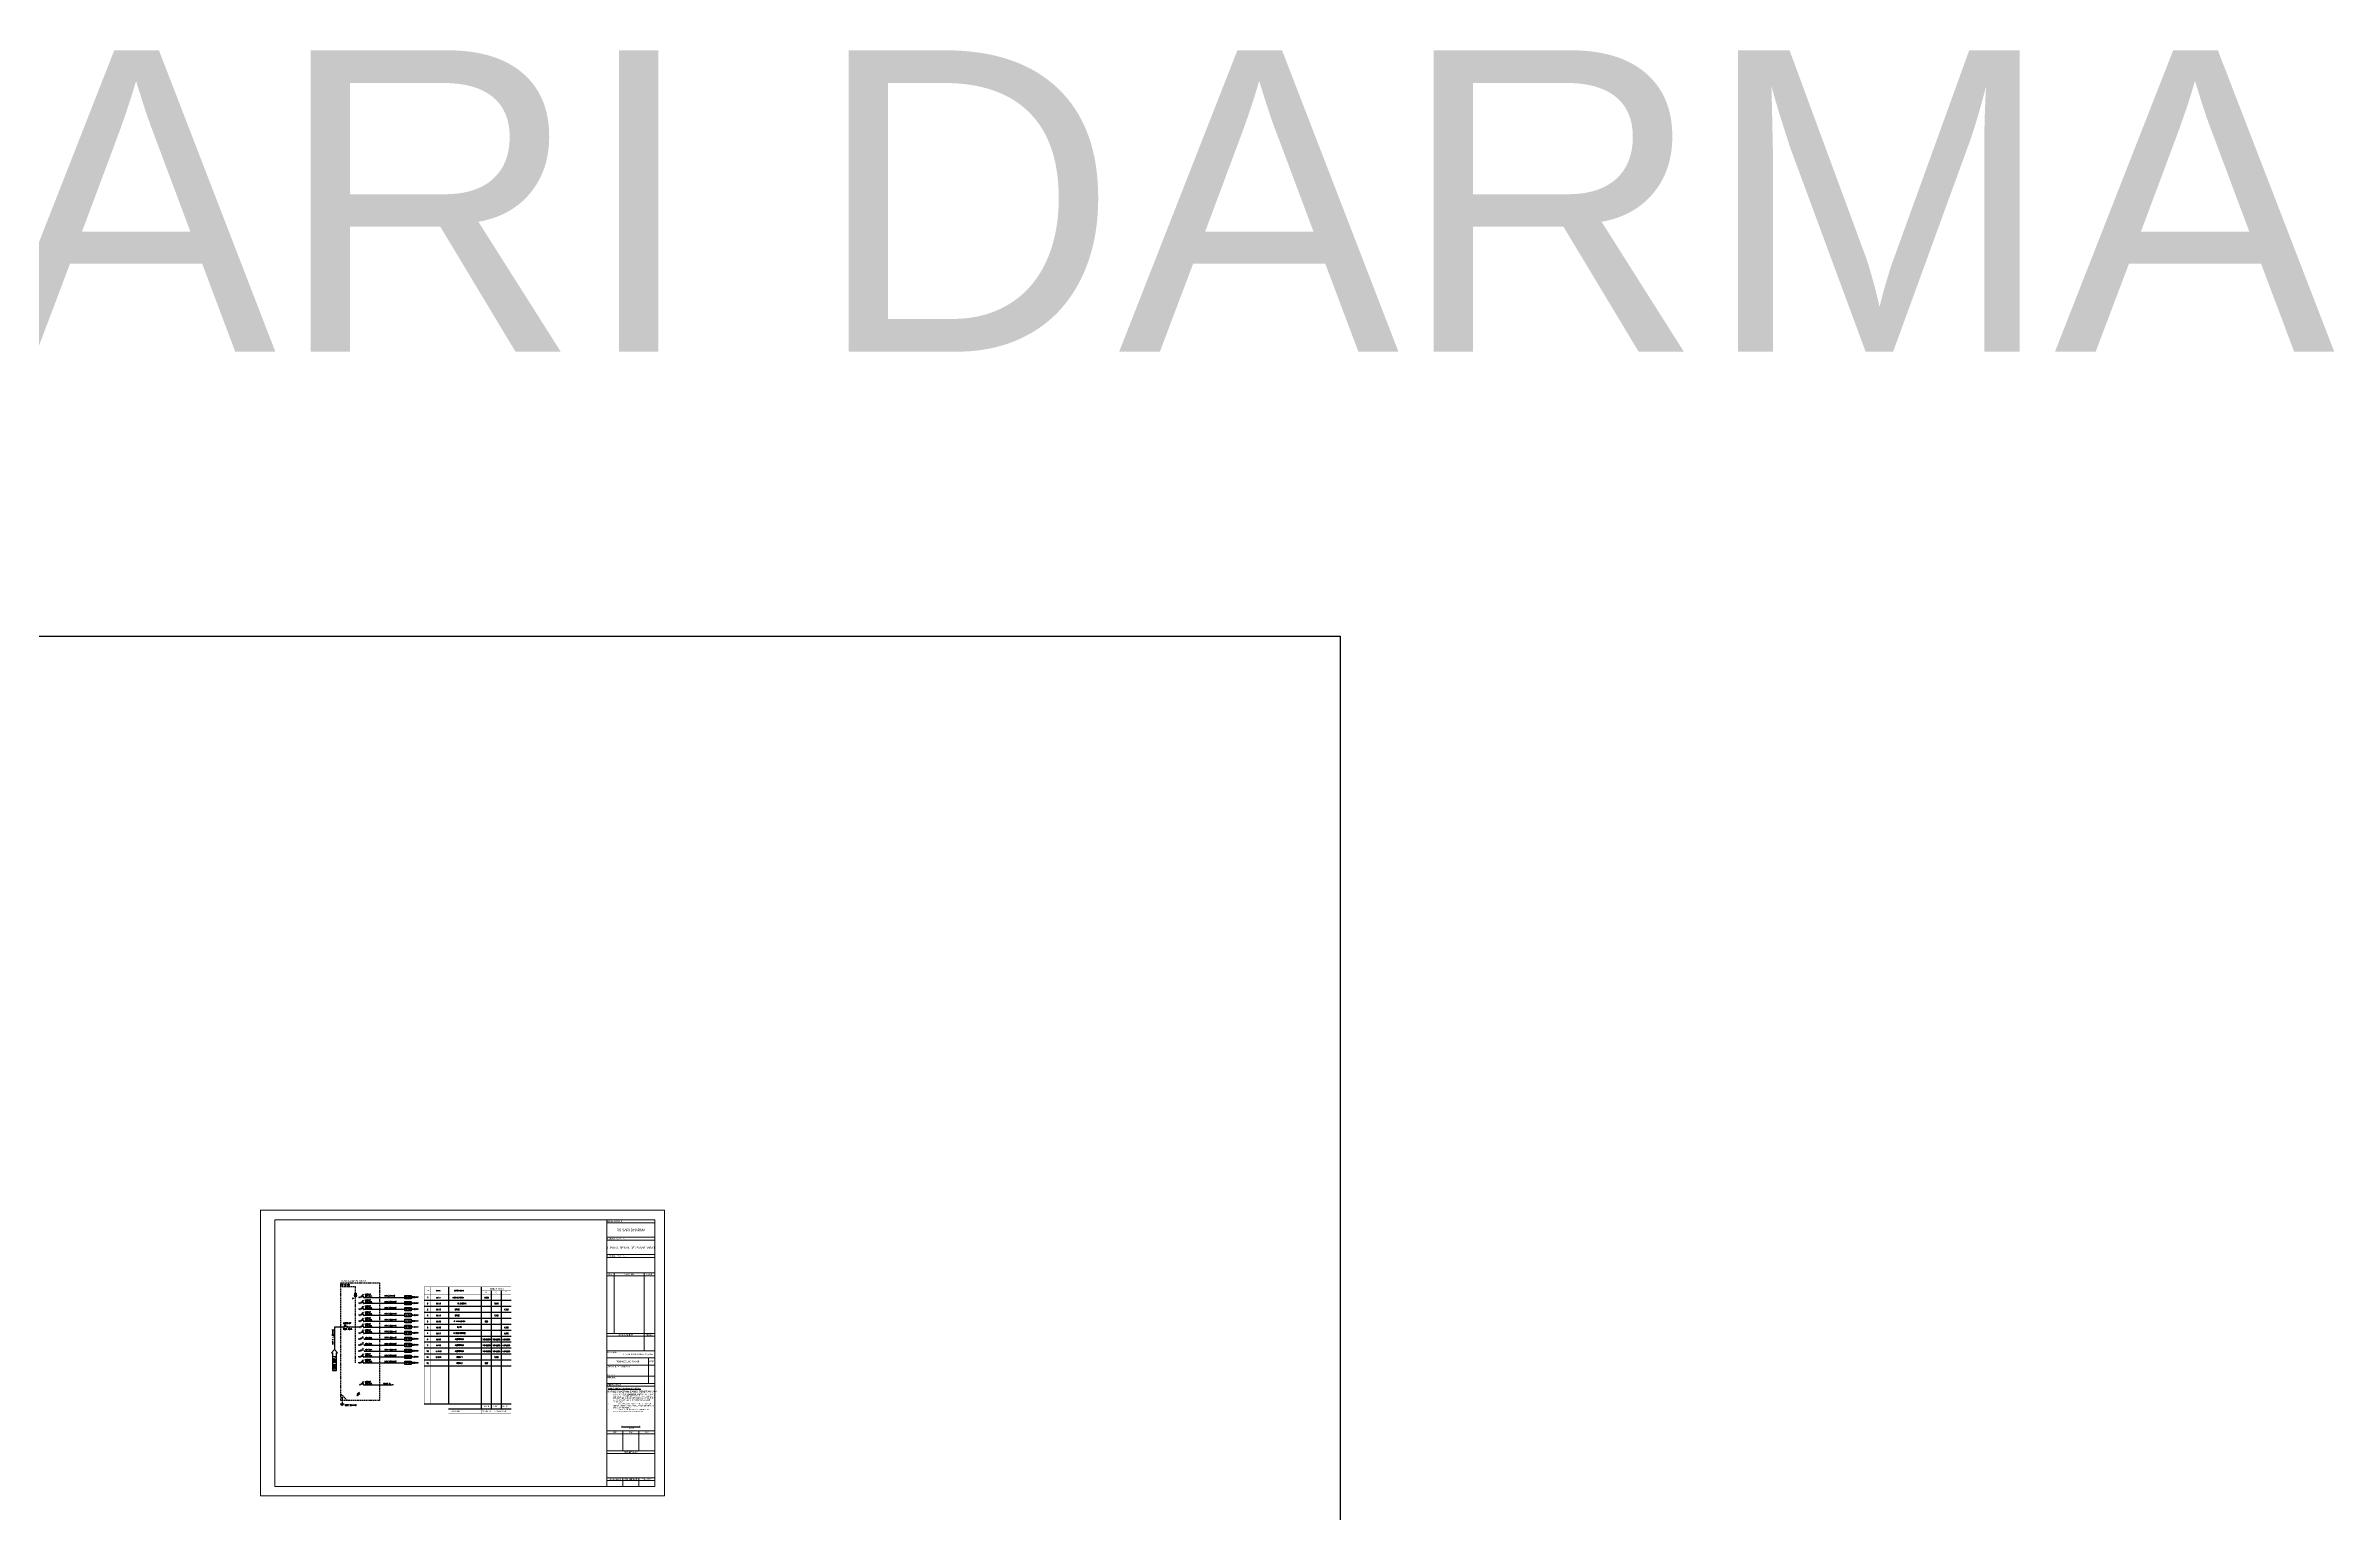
# Model space of a CAD drawing. Header units: inches. Extents: x 31310 to 32350, y 3900 to 5049.
# Drawn here: x 31874 to 32349.7, y 4744.2 to 5049.3 of the extents above; entities that cross this region are included whole.
import ezdxf
from ezdxf.enums import TextEntityAlignment as Align

# ---------------------------------------------------------------- set-up
doc = ezdxf.new("R2010")
doc.units = ezdxf.units.IN
doc.header["$MEASUREMENT"] = 0
doc.linetypes.add('DASHDOT', pattern=[1, 0.5, -0.25, 0, -0.25])
doc.linetypes.add('HIDDEN', pattern=[0.375, 0.25, -0.125])
for name, color, linetype in [('-KOP', 7, 'Continuous'), ('-LINE', 1, 'Continuous'), ('-TXT', 7, 'Continuous'), ('TEXTKOP', 7, 'Continuous'), ('TXT-ME', 7, 'Continuous'), ('WIRING', 4, 'Continuous')]:
    doc.layers.add(name, color=color, linetype=linetype)
doc.layers.add('-LAMP', color=7, linetype='Continuous', lineweight=18, true_color=0xff0a0a)
for name, color, linetype, lineweight in [('A-FURN-EQPM', 177, 'Continuous', 0), ('US 0 Sanitair', 9, 'Continuous', 0), ('US-Elevation', 9, 'Continuous', 5)]:
    doc.layers.add(name, color=color, linetype=linetype, lineweight=lineweight)
doc.styles.add('1 100', font='GOTHIC.TTF')
doc.styles.add('1 200', font='GOTHIC.TTF', dxfattribs={"height": 300})
doc.styles.add('ARIAL', font='arial.ttf')
doc.styles.add('Arial Narrow', font='ARIALN.TTF')
doc.styles.add('S4', font='arial.ttf', dxfattribs={"height": 2.7})
doc.styles.add('TXT', font='romans.shx', dxfattribs={"width": 0.85, "height": 0.25})

# ---------------------------------------------------------------- blocks, each defined once
blk = doc.blocks.new('_ClosedBlank')
at = {"color": 0, "linetype": 'ByBlock', "lineweight": -2}
for p, q in [((-1, 0.2), (0, 0)), ((-1, 0.2), (-1, -0.2)), ((0, 0), (-1, -0.2))]:
    blk.add_line(p, q, dxfattribs=at)
blk = doc.blocks.new('-MCB1PH')
at = {"layer": '-LINE', "color": 7}
for p, q in [((0.12, 0.3), (0.26, 0.34)), ((0.15, 0.17), (0.12, 0.3)), ((0.29, 0.22), (0.15, 0.17)), ((0.33, 0.05), (0.29, 0.22))]:
    blk.add_line(p, q, dxfattribs=at)
blk.add_lwpolyline([(0.24, 0.44), (0.26, 0.34)], dxfattribs=at)
at = {"layer": 'WIRING', "color": 7}
blk.add_line((0.59, 0.28), (0.67, -0.04), dxfattribs=at)
at = {"layer": 'WIRING', "const_width": 0.04}
blk.add_lwpolyline([(0.12, 0), (0.81, 0.17)], dxfattribs=at)
at = {"layer": 'WIRING', "color": 7}
blk.add_lwpolyline([(0.38, 0.27), (0.43, 0.08)], dxfattribs=at)
at = {"layer": 'WIRING'}
for centre in [(0.06, 0), (0.83, 0)]:
    blk.add_circle(centre, 0.0605, dxfattribs=at)
at = {"layer": '-LINE', "color": 7, "xscale": 0.1984500000224796, "yscale": 0.1984500000224796, "zscale": 0.1984500000224796, "rotation": 103.8965061108656}
blk.add_blockref('_ClosedBlank', (0.19, 0.64), dxfattribs=at)
at = {"layer": 'WIRING', "color": 7, "xscale": 0.1999999999999972, "yscale": 0.1999999999999972, "zscale": 0.1999999999999972, "rotation": 105.3991931955513}
blk.add_blockref('_ClosedBlank', (0.33, 0.46), dxfattribs=at)
blk = doc.blocks.new('-MCCB')
at = {"layer": 'WIRING', "color": 7}
for p, q in [((0.14, 0.23), (0.23, 0.26)), ((0.16, 0.13), (0.14, 0.23)), ((0.26, 0.16), (0.16, 0.13)), ((0.23, 0.26), (0.21, 0.32)), ((0.49, 0.19), (0.55, -0.01)), ((0.56, 0.28), (0.65, -0.04)), ((0.67, 0.24), (0.73, 0.04))]:
    blk.add_line(p, q, dxfattribs=at)
at = {"layer": 'WIRING', "const_width": 0.04}
blk.add_lwpolyline([(0.12, 0), (0.81, 0.17)], dxfattribs=at)
at = {"layer": 'WIRING', "color": 7}
for points in [[(0.26, 0.16), (0.29, 0.04)], [(0.36, 0.27), (0.41, 0.07)]]:
    blk.add_lwpolyline(points, dxfattribs=at)
at = {"layer": 'WIRING'}
for centre in [(0.06, 0), (0.83, 0)]:
    blk.add_circle(centre, 0.0605, dxfattribs=at)
at = {"layer": 'WIRING', "color": 7, "xscale": 0.1999999999999972, "yscale": 0.1999999999999972, "zscale": 0.1999999999999972, "rotation": 105.3991931955513}
for p in [(0.16, 0.51), (0.3, 0.46)]:
    blk.add_blockref('_ClosedBlank', p, dxfattribs=at)
blk = doc.blocks.new('erthrhhrthre')
for p, q in [((-229.5, 130.04), (-229.5, 40.94)), ((-103.5, 130.04), (-229.5, 130.04)), ((-103.5, 40.94), (-103.5, 130.04)), ((-121.5, 121.64), (-106.5, 121.64)), ((-121.5, 116.24), (-106.5, 116.24)), ((-121.5, 110.54), (-106.5, 110.54)), ((-121.5, 91.64), (-106.5, 91.64)), ((-121.5, 86.24), (-106.5, 86.24)), ((-121.5, 83.99), (-106.5, 83.99)), ((-121.5, 76.04), (-106.5, 76.04)), ((-121.5, 61.2), (-106.5, 61.2)), ((-121.5, 55.05), (-106.5, 55.05)), ((-121.5, 46.64), (-106.5, 46.64)), ((-229.5, 40.94), (-103.5, 40.94))]:
    blk.add_line(p, q)
at = {"color": 5}
for p, q in [((-225, 127.04), (-225, 43.94)), ((-106.5, 127.04), (-225, 127.04)), ((-121.5, 43.94), (-121.5, 127.04)), ((-106.5, 43.94), (-106.5, 127.04)), ((-225, 43.94), (-106.5, 43.94))]:
    blk.add_line(p, q, dxfattribs=at)
at = {"ltscale": 8}
for p, q in [((-121.5, 126.14), (-106.5, 126.14)), ((-121.5, 120.74), (-106.5, 120.74)), ((-121.5, 115.34), (-106.5, 115.34)), ((-121.5, 109.64), (-106.5, 109.64)), ((-119.25, 91.64), (-119.25, 110.54)), ((-109.86, 86.24), (-109.86, 110.54)), ((-121.5, 90.74), (-106.5, 90.74)), ((-121.5, 81.74), (-106.5, 81.74)), ((-108.47, 83.99), (-108.47, 76.04)), ((-121.5, 78.29), (-106.5, 78.29)), ((-121.5, 75.14), (-106.5, 75.14)), ((-121.5, 60.3), (-106.5, 60.3)), ((-116.5, 61.2), (-116.5, 55.05)), ((-111.5, 61.2), (-111.5, 55.05)), ((-121.5, 54.15), (-106.5, 54.15)), ((-121.5, 45.74), (-106.5, 45.74))]:
    blk.add_line(p, q, dxfattribs=at)
at = {"ltscale": 5}
for p, q in [((-116.5, 43.94), (-116.5, 46.64)), ((-111.5, 43.94), (-111.5, 46.64))]:
    blk.add_line(p, q, dxfattribs=at)
at = {"layer": 'A-FURN-EQPM', "color": 0, "linetype": 'ByBlock', "lineweight": -2, "ltscale": 0.25}
blk.add_lwpolyline([(-229.5, 40.94), (-103.5, 40.94), (-103.5, 130.04), (-229.5, 130.04)], close=True, dxfattribs=at)
at = {"layer": 'TEXTKOP', "style": '1 100'}
for s, height, p in [('NAMA PROYEK :', 0.45, (-121.25, 126.59)), ('LOKASI PROYEK :', 0.45, (-121.25, 121.19)), ('PEMILIK PROYEK :', 0.45, (-121.25, 115.79)), ('DIGAMBAR :', 0.45, (-121.25, 85.75)), ('ARSITEK / PERENCANA :', 0.45, (-121.25, 81.25)), ('NO SKA :', 0.346, (-121.23, 78.74)), ('I PUTU NOVA PRASETYA S.Ars', 0.45, (-116.26, 85.14)), ('PEMILIK :', 0.45, (-121.25, 77.8)), ('PERNYATAAN :', 0.45, (-121.25, 75.59))]:
    blk.add_text(s, height=height, dxfattribs=at).set_placement(p, align=Align.MIDDLE_LEFT)
at = {"layer": 'TEXTKOP', "style": '1 100', "oblique": 0}
for s, height, p in [('RS SARI DHARMA', 0.75, (-114, 123.89)), ('JL. PULAU SERAM, DENPASAR BARAT ', 0.6, (-114.04, 118.35))]:
    blk.add_text(s, height=height, rotation=359.99148, dxfattribs=at).set_placement(p, align=Align.MIDDLE_CENTER)
at = {"layer": 'TEXTKOP', "style": '1 100'}
for s, height, p in [('NO.', 0.45, (-120.38, 110.09)), ('CATATAN', 0.45, (-114.56, 110.09)), ('PARAF', 0.45, (-108.18, 110.09)), ('NAMA GAMBAR', 0.45, (-115.68, 91.19)), ('SKALA', 0.45, (-108.18, 91.19)), ('PENANGGUNG JAWAB', 0.48, (-114.99, 82.87)), ('PRF', 0.48, (-107.49, 82.87)), ('MENGETAHUI :', 0.45, (-114, 54.6)), ('NO. GAMBAR', 0.45, (-119, 46.19)), ('JML. LEMBAR', 0.45, (-114, 46.19)), ('TGL. ACC', 0.45, (-109, 46.19))]:
    blk.add_text(s, height=height, dxfattribs=at).set_placement(p, align=Align.MIDDLE_CENTER)
for s, p in [('DIP', (-119, 60.75)), ('DIK', (-114, 60.75)), ('DIS', (-109, 60.75))]:
    blk.add_text(s, height=0.45, dxfattribs=at).set_placement(p, align=Align.MIDDLE)
at = {"layer": 'TEXTKOP', "ltscale": 5, "style": '1 200'}
for s, insert, char_height, width, attachment_point in [('{\\H1.083x;\\LKAMI SEBAGAI PENANGGUNG JAWAB :\\P\\H0.9234x;\\P\\pxt4;}1. ^IBERTANGGUNG JAWAB PENUH TERHADAP  ^I^IBANGUNAN YANG TELAH BERDIRI BAIK MENYANGKUT ^IKEKUATAN ^IKONSTRUKSI, KEKOKOHAN & KUALITAS ^ISTRUKTUR BANGUNAN SERTA KESELAMATAN UMUM ^IDILINGKUNGAN SEKITARNYA DARI KEGAGALAN ^IKONSTRUKSI.\\P\\pi-4,l4,t8;2.^IBERTANGGUNG JAWAB PENUH TERHADAP SEGALA DAMPAK YANG TIMBUL AKIBAT BERDIRINYA BANGUNAN TERSEBUT.\\P3.^IMENYATAKAN BAHWA GAMBAR SESUAI DENGAN PELAKSANAAN DI LAPANGAN', (-121.05, 74.72), 0.36, 14.2351, 1), ('{\\L( ............................. )\\P\\H0.8333x;\\l PEMILIK}', (-114, 63.01), 0.45, 15, 2)]:
    blk.add_mtext(s, dxfattribs=dict(at, insert=insert, char_height=char_height, width=width, attachment_point=attachment_point))
blk = doc.blocks.new('-mcb3p')
at = {"layer": '-LINE', "color": 7}
for p, q in [((0.49, 0.01), (0.43, 0.21)), ((0.56, 0), (0.49, 0.28)), ((0.61, 0.04), (0.56, 0.25))]:
    blk.add_line(p, q, dxfattribs=at)
at = {"layer": '-LINE', "color": 2, "const_width": 0.04}
blk.add_lwpolyline([(0.05, 0.01), (0.76, 0.18)], dxfattribs=at)
at = {"layer": '-LINE', "color": 7}
blk.add_lwpolyline([(0.27, 0.31), (0.33, 0.08)], dxfattribs=at)
at = {"layer": '-LINE', "color": 2}
for centre in [(0, 0), (0.79, 0)]:
    blk.add_circle(centre, 0.05, dxfattribs=at)
at = {"layer": '-LINE', "color": 7, "xscale": 0.1800000000000017, "yscale": 0.1800000000000017, "zscale": 0.1800000000000017, "rotation": 103.8965061037899}
blk.add_blockref('_ClosedBlank', (0.23, 0.49), dxfattribs=at)

msp = doc.modelspace()

# ---------------------------------------------------------------- linework, layer by layer
at = {"layer": '-LAMP', "color": 7}
for p, q in [((31938.08, 4789.58), (31938.79, 4789.58)), ((31938.18, 4789.7), (31938.68, 4789.7)), ((31938.18, 4789.45), (31938.68, 4789.45))]:
    msp.add_line(p, q, dxfattribs=at)
at = {"layer": '-LINE', "color": 8}
for p, q in [((31935.57, 4791.84), (31935.78, 4791.59)), ((31935.78, 4791.84), (31935.57, 4791.59)), ((31936.41, 4791.84), (31936.2, 4791.59)), ((31936.2, 4791.84), (31936.41, 4791.59)), ((31936.85, 4791.84), (31937.06, 4791.59)), ((31937.06, 4791.84), (31936.85, 4791.59)), ((31952.71, 4788.51), (31970.75, 4788.51)), ((31952.71, 4787.27), (31970.75, 4787.27)), ((31952.71, 4786.03), (31970.75, 4786.03)), ((31952.71, 4784.79), (31970.75, 4784.79)), ((31952.71, 4783.55), (31970.75, 4783.55)), ((31952.71, 4782.31), (31970.75, 4782.31)), ((31952.71, 4781.07), (31970.75, 4781.07)), ((31952.71, 4779.83), (31970.75, 4779.83)), ((31952.71, 4778.59), (31970.75, 4778.59)), ((31952.71, 4777.34), (31970.75, 4777.34)), ((31952.71, 4776.1), (31970.75, 4776.1)), ((31952.71, 4774.86), (31970.75, 4774.86)), ((31952.71, 4766.97), (31970.75, 4766.97)), ((31952.71, 4766.97), (31970.75, 4766.97)), ((31952.71, 4766.97), (31970.75, 4766.97)), ((31952.71, 4766.97), (31970.75, 4766.97)), ((31952.71, 4766.97), (31970.75, 4766.97)), ((31952.71, 4766.97), (31970.75, 4766.97)), ((31952.71, 4766.97), (31970.75, 4766.97)), ((31952.71, 4766.97), (31970.75, 4766.97)), ((31952.71, 4766.97), (31970.75, 4766.97)), ((31952.71, 4766.97), (31970.75, 4766.97)), ((31952.71, 4766.97), (31970.75, 4766.97)), ((31952.71, 4766.97), (31970.75, 4766.97)), ((31952.71, 4766.97), (31970.75, 4766.97)), ((31952.71, 4766.97), (31970.75, 4766.97)), ((31952.71, 4766.97), (31970.75, 4766.97)), ((31957.72, 4765.93), (31970.75, 4765.93))]:
    msp.add_line(p, q, dxfattribs=at)
at = {"layer": '-LINE', "color": 7, "linetype": 'HIDDEN'}
for p, q in [((31935.68, 4791.56), (31935.68, 4791.32)), ((31938.43, 4791.32), (31935.68, 4791.32)), ((31936.31, 4791.56), (31936.31, 4791.32)), ((31936.96, 4791.56), (31936.96, 4791.32)), ((31938.43, 4789.96), (31938.43, 4791.32)), ((31938.43, 4775.51), (31938.43, 4789.19)), ((31936.7, 4767.67), (31935.36, 4769.02))]:
    msp.add_line(p, q, dxfattribs=at)
at = {"layer": '-LINE'}
for p, q in [((31957.72, 4791.31), (31957.72, 4766.97)), ((31957.72, 4791.31), (31957.72, 4766.97)), ((31957.72, 4791.3), (31957.72, 4766.97)), ((31957.72, 4791.3), (31957.72, 4766.97)), ((31964.55, 4791.3), (31964.55, 4766.97)), ((31964.55, 4791.3), (31964.55, 4766.97)), ((31964.55, 4791.3), (31964.55, 4766.97)), ((31964.55, 4791.3), (31964.55, 4765.93)), ((31966.61, 4790.52), (31966.61, 4765.93)), ((31966.61, 4790.52), (31966.61, 4765.93)), ((31968.68, 4790.52), (31968.68, 4765.93))]:
    msp.add_line(p, q, dxfattribs=at)
at = {"layer": '-LINE', "color": 7}
for p, q in [((31935.24, 4766.98), (31936.03, 4766.98)), ((31935.35, 4766.83), (31935.89, 4766.83)), ((31935.52, 4766.67), (31935.73, 4766.67)), ((31938.77, 4769.04), (31939.24, 4769.42)), ((31938.77, 4768.91), (31939.24, 4769.29)), ((31938.77, 4768.78), (31939.24, 4769.16)), ((31938.8, 4768.68), (31939.21, 4769))]:
    msp.add_line(p, q, dxfattribs=at)
at = {"layer": '-LINE', "color": 7, "linetype": 'DASHDOT', "ltscale": 0.7}
msp.add_line((31935.63, 4768.24), (31935.63, 4766.98), dxfattribs=at)
at = {"layer": '-LINE', "color": 7, "linetype": 'HIDDEN'}
msp.add_lwpolyline([(31935.36, 4792.11), (31943.38, 4792.11), (31943.38, 4767.67), (31935.36, 4767.67)], close=True, dxfattribs=at)
at = {"layer": '-LINE', "const_width": 0.0517}
for points in [[(31952.71, 4766.97), (31952.71, 4791.3), (31970.75, 4791.3), (31970.75, 4765.93)], [(31954.1, 4791.3), (31954.1, 4766.97)], [(31964.55, 4791.3), (31964.55, 4764.9)], [(31964.55, 4790.52), (31970.75, 4790.52)], [(31952.71, 4789.75), (31970.75, 4789.75)], [(31952.71, 4766.97), (31970.75, 4766.97)], [(31970.75, 4765.93), (31970.75, 4764.9), (31957.72, 4764.9), (31957.72, 4766.97)], [(31957.72, 4765.93), (31970.75, 4765.93)]]:
    msp.add_lwpolyline(points, dxfattribs=at)
at = {"layer": '-LINE'}
msp.add_lwpolyline([(31938.28, 4789.96), (31938.58, 4789.96), (31938.58, 4789.19), (31938.28, 4789.19)], close=True, dxfattribs=at)
msp.add_lwpolyline([(31934.06, 4778.24), (31933.41, 4777.54), (31933.67, 4777.54), (31933.67, 4773.92), (31934.44, 4773.92), (31934.44, 4777.54), (31934.7, 4777.54), (31934.06, 4778.24)], dxfattribs=at)
for centre in [(31935.68, 4791.72), (31936.31, 4791.72), (31936.96, 4791.72)]:
    msp.add_circle(centre, 0.162, dxfattribs=at)
at = {"layer": '-LINE', "color": 7, "linetype": 'Continuous', "ltscale": 0.7}
msp.add_circle((31935.63, 4768.24), 0.111, dxfattribs=at)
at = {"layer": '-LINE', "color": 7}
for centre in [(31938.77, 4768.65), (31939.24, 4769.03)]:
    msp.add_circle(centre, 0.0444, dxfattribs=at)
at = {"color": 3}
msp.add_lwpolyline([(31324.75, 4926.56), (32143.08, 4926.56), (32143.08, 3899.71), (31324.75, 3899.71)], close=True, dxfattribs=at)
at = {"layer": 'WIRING', "color": 7}
for p, q in [((31939.28, 4789.11), (31939.01, 4789.11)), ((31939.28, 4787.87), (31939.01, 4787.87)), ((31939.28, 4786.63), (31939.01, 4786.63)), ((31940.2, 4789.11), (31948.69, 4789.11)), ((31940.2, 4787.87), (31948.69, 4787.87)), ((31940.2, 4786.63), (31948.69, 4786.63)), ((31939.28, 4785.39), (31939.01, 4785.39)), ((31939.28, 4784.15), (31939.01, 4784.15)), ((31939.28, 4782.91), (31939.01, 4782.91)), ((31939.28, 4781.67), (31939.01, 4781.67)), ((31940.2, 4785.39), (31948.69, 4785.39)), ((31940.2, 4784.15), (31948.69, 4784.15)), ((31940.2, 4782.91), (31948.69, 4782.91)), ((31940.2, 4781.67), (31948.69, 4781.67)), ((31939.27, 4780.43), (31939, 4780.43)), ((31939.27, 4779.19), (31939, 4779.19)), ((31939.27, 4777.95), (31939, 4777.95)), ((31939.27, 4776.71), (31939, 4776.71)), ((31939.28, 4780.43), (31939.01, 4780.43)), ((31939.28, 4779.19), (31939.01, 4779.19)), ((31939.28, 4777.95), (31939.01, 4777.95)), ((31939.28, 4776.71), (31939.01, 4776.71)), ((31939.28, 4776.71), (31939.01, 4776.71)), ((31939.28, 4776.71), (31939.01, 4776.71)), ((31940.2, 4780.43), (31948.69, 4780.43)), ((31940.2, 4779.19), (31948.69, 4779.19)), ((31940.2, 4777.95), (31948.69, 4777.95)), ((31940.2, 4776.71), (31948.69, 4776.71)), ((31939.27, 4775.47), (31939, 4775.47)), ((31939.28, 4775.47), (31939.01, 4775.47)), ((31939.28, 4775.47), (31939.01, 4775.47)), ((31939.28, 4775.47), (31939.01, 4775.47)), ((31940.2, 4775.47), (31948.69, 4775.47)), ((31940.2, 4770.94), (31946.05, 4770.94))]:
    msp.add_line(p, q, dxfattribs=at)
at = {"layer": 'WIRING'}
for p, q in [((31935.97, 4782.91), (31934.06, 4782.91)), ((31934.06, 4782.91), (31934.06, 4778.24)), ((31939.01, 4782.91), (31936.89, 4782.91))]:
    msp.add_line(p, q, dxfattribs=at)
at = {"layer": 'WIRING', "const_width": 0.0413}
msp.add_lwpolyline([(31939.01, 4789.85), (31939.01, 4768.35)], dxfattribs=at)
at = {"layer": 'WIRING'}
for points in [[(31948.69, 4789.51), (31950.01, 4789.51), (31950.01, 4788.78), (31948.69, 4788.78)], [(31948.69, 4788.27), (31950.01, 4788.27), (31950.01, 4787.54), (31948.69, 4787.54)], [(31948.69, 4787.03), (31950.01, 4787.03), (31950.01, 4786.3), (31948.69, 4786.3)], [(31948.69, 4785.79), (31950.01, 4785.79), (31950.01, 4785.06), (31948.69, 4785.06)], [(31948.69, 4784.55), (31950.01, 4784.55), (31950.01, 4783.82), (31948.69, 4783.82)], [(31948.69, 4783.31), (31950.01, 4783.31), (31950.01, 4782.58), (31948.69, 4782.58)], [(31948.69, 4782.07), (31950.01, 4782.07), (31950.01, 4781.33), (31948.69, 4781.33)], [(31948.69, 4780.83), (31950.01, 4780.83), (31950.01, 4780.09), (31948.69, 4780.09)], [(31948.69, 4779.59), (31950.01, 4779.59), (31950.01, 4778.85), (31948.69, 4778.85)], [(31948.69, 4778.35), (31950.01, 4778.35), (31950.01, 4777.61), (31948.69, 4777.61)], [(31948.69, 4777.1), (31950.01, 4777.1), (31950.01, 4776.37), (31948.69, 4776.37)], [(31948.69, 4775.86), (31950.01, 4775.86), (31950.01, 4775.13), (31948.69, 4775.13)]]:
    msp.add_lwpolyline(points, close=True, dxfattribs=at)

# ---------------------------------------------------------------- block references
at = {"layer": '-LINE', "xscale": -1.166836098857284, "yscale": 1.166836098858709, "zscale": 1.166836098858687}
for p in [(31940.25, 4780.43), (31940.25, 4779.19), (31940.25, 4777.95)]:
    msp.add_blockref('-mcb3p', p, dxfattribs=at)
at = {"layer": 'US-Elevation', "color": 1, "xscale": 0.6666666666678793, "yscale": 0.6666666666678793, "zscale": 0.6666666666678793}
msp.add_blockref('erthrhhrthre', (32071.66, 4720.52), dxfattribs=at)
at = {"layer": 'WIRING'}
for name, p, xscale, yscale, zscale in [('-MCB1PH', (31940.2, 4789.11), -1.033549549017403, 1.033549549017403, 1.033549549017403), ('-MCB1PH', (31940.2, 4787.87), -1.033549549017403, 1.033549549017403, 1.033549549017403), ('-MCB1PH', (31940.2, 4786.63), -1.033549549017403, 1.033549549017403, 1.033549549017403), ('-MCB1PH', (31940.2, 4785.39), -1.033549549017403, 1.033549549017403, 1.033549549017403), ('-MCCB', (31935.97, 4782.91), 1.033549549017403, 1.033549549017403, 1.033549549017403), ('-MCB1PH', (31940.2, 4784.15), -1.033549549017403, 1.033549549017403, 1.033549549017403), ('-MCB1PH', (31940.2, 4782.91), -1.033549549017403, 1.033549549017403, 1.033549549017403), ('-MCB1PH', (31940.2, 4781.67), -1.033549549017403, 1.033549549017403, 1.033549549017403), ('-MCB1PH', (31940.2, 4776.71), -1.033549549017403, 1.033549549017403, 1.033549549017403), ('-MCB1PH', (31940.2, 4775.47), -1.033549549017403, 1.033549549017403, 1.033549549017403), ('-MCB1PH', (31940.2, 4770.94), -1.033549549017403, 1.033549549017403, 1.033549549017403), ('_ClosedBlank', (31946.25, 4770.94), 0.2067099097421921, 0.2067099097421921, 0.2067099097421921)]:
    msp.add_blockref(name, p, dxfattribs=dict(at, xscale=xscale, yscale=yscale, zscale=zscale))

# ---------------------------------------------------------------- texts
at = {"layer": '-KOP', "color": 2, "ltscale": 0.5, "style": 'ARIAL'}
for s, height, p in [('P.AC-LANTAI ATAP', 0.4134, (31935.4, 4792.29)), ('No', 0.31, (31953.16, 4790.41)), ('R', 0.31, (31965.45, 4789.98)), ('BEBAN (Watt)', 0.3101, (31966.4, 4790.72)), ('S', 0.31, (31967.51, 4789.98)), ('T', 0.31, (31969.58, 4789.98)), ('JUMLAH', 0.31, (31958.3, 4765.27))]:
    msp.add_text(s, height=height, dxfattribs=at).set_placement(p)
at = {"layer": '-LINE', "style": 'ARIAL'}
for s, height, p in [('10.010', 0.31, (31964.86, 4766.28)), ('9.420', 0.31, (31966.93, 4766.28)), ('9.770', 0.31, (31968.99, 4766.28)), ('29.200  W     =  36.500 VA', 0.3101, (31964.68, 4765.27))]:
    msp.add_text(s, height=height, dxfattribs=at).set_placement(p)
at = {"layer": '-TXT', "style": 'TXT', "width": 0.85}
for s, height, p in [('NAMA', 0.258, (31955.23, 4790.37)), ('KETERANGAN', 0.258, (31958.93, 4790.37)), ('2A', 0.258, (31937.73, 4788.78)), ('25A.10kA', 0.258, (31940.42, 4789.27)), ('MCB.1P', 0.258, (31940.42, 4789.61)), ('MCB.1P', 0.258, (31940.42, 4788.37)), ('MCB.1P', 0.258, (31940.42, 4787.13)), ('MCB.1P', 0.258, (31940.42, 4785.89)), ('16A.10kA', 0.258, (31940.42, 4788.03)), ('16A.10kA', 0.258, (31940.42, 4786.79)), ('16A.10kA', 0.258, (31940.42, 4785.55)), ('NYM 3x4mm2', 0.258, (31944.45, 4789.3)), ('NYM 3x2,5mm2', 0.2584, (31944.45, 4788.06)), ('NYM 3x2,5mm2', 0.2584, (31944.45, 4786.82)), ('NYM 3x2,5mm2', 0.2584, (31944.45, 4785.58)), ('IU+OU', 0.258, (31948.83, 4789.03)), ('IU+OU', 0.258, (31948.83, 4787.79)), ('IU+OU', 0.258, (31948.83, 4786.55)), ('IU+OU', 0.258, (31948.83, 4785.31)), ('2.83 KW ', 0.258, (31950.17, 4789.02)), ('1.64 KW ', 0.258, (31950.17, 4787.78)), ('1.12 KW ', 0.258, (31950.17, 4786.54)), ('1.12 KW ', 0.258, (31950.17, 4785.3)), ('2', 0.258, (31953.32, 4787.69)), ('3', 0.258, (31953.32, 4786.45)), ('4', 0.258, (31953.32, 4785.21)), ('1', 0.258, (31953.32, 4788.93)), ('100A.18kA', 0.31, (31935.76, 4782.36)), ('MCCB.3P', 0.31, (31935.85, 4783.58)), ('MCB.1P', 0.258, (31940.42, 4784.65)), ('MCB.1P', 0.258, (31940.42, 4783.41)), ('MCB.1P', 0.258, (31940.42, 4782.17)), ('16A.10kA', 0.258, (31940.42, 4784.31)), ('16A.10kA', 0.258, (31940.42, 4783.07)), ('16A.10kA', 0.258, (31940.42, 4781.83)), ('16A.10kA', 0.258, (31940.42, 4780.58)), ('NYM 3x2,5mm2', 0.2584, (31944.45, 4784.34)), ('NYM 3x2,5mm2', 0.2584, (31944.45, 4783.1)), ('NYM 3x2,5mm2', 0.2584, (31944.45, 4781.86)), ('NYM 4x2,5mm2', 0.2584, (31944.45, 4780.62)), ('IU+OU', 0.258, (31948.83, 4784.07)), ('IU+OU', 0.258, (31948.83, 4782.83)), ('IU+OU', 0.258, (31948.83, 4781.59)), ('0.82 KW ', 0.258, (31950.17, 4784.06)), ('1.12 KW ', 0.258, (31950.17, 4782.82)), ('1.99 KW ', 0.258, (31950.17, 4781.58)), ('5', 0.258, (31953.32, 4783.97)), ('7', 0.258, (31953.32, 4781.49)), ('6', 0.258, (31953.32, 4782.73)), ('MCB.1P', 0.258, (31940.42, 4777.21)), ('MCB.1P', 0.258, (31940.42, 4777.21)), ('MCB.1P', 0.258, (31940.42, 4775.97)), ('MCB.1P', 0.258, (31940.42, 4775.97)), ('16A.10kA', 0.258, (31940.42, 4779.34)), ('16A.10kA', 0.258, (31940.42, 4778.1)), ('16A.10kA', 0.258, (31940.42, 4776.86)), ('NYM 4x2,5mm2', 0.2584, (31944.45, 4779.34)), ('NYM 4x2,5mm2', 0.2584, (31944.45, 4778.1)), ('NYM 3x2,5mm2', 0.2584, (31944.45, 4776.9)), ('NYM 3x2,5mm2', 0.2584, (31944.45, 4775.66)), ('IU+OU', 0.258, (31948.83, 4780.35)), ('IU+OU', 0.258, (31948.83, 4779.11)), ('IU+OU', 0.258, (31948.83, 4777.87)), ('IU+OU', 0.258, (31948.83, 4776.63)), ('5.54 KW ', 0.258, (31950.17, 4780.34)), ('5.54 KW ', 0.258, (31950.17, 4779.1)), ('5.54 KW ', 0.258, (31950.17, 4777.86)), ('1.12 KW ', 0.258, (31950.17, 4776.62)), ('10', 0.258, (31953.2, 4777.77)), ('11', 0.258, (31953.2, 4776.53)), ('8', 0.258, (31953.32, 4780.25)), ('9', 0.258, (31953.32, 4779.01)), ('MCB.1P', 0.258, (31940.42, 4771.41)), ('16A.10kA', 0.258, (31940.42, 4775.62)), ('10A.10kA', 0.258, (31940.42, 4771.06)), ('SPARE 3x', 0.258, (31944.23, 4771.04)), ('IU+OU', 0.258, (31948.83, 4775.39)), ('0.82 KW ', 0.258, (31950.17, 4775.37)), ('12', 0.258, (31953.2, 4775.28)), ('BCC 25mm2', 0.31, (31936.24, 4766.55))]:
    msp.add_text(s, height=height, dxfattribs=at).set_placement(p)
for s, height, p in [('IU.1.1', 0.258, (31955.68, 4788.92)), ('IU.1.2', 0.258, (31955.68, 4787.68)), ('IU.1.3', 0.258, (31955.68, 4786.44)), ('IU.1.4', 0.258, (31955.68, 4785.2)), ('MEETING ROOM', 0.2584, (31959.75, 4788.92)), ('OFIICE', 0.258, (31959.55, 4786.44)), ('OFIICE', 0.258, (31959.55, 4785.2)), ('R. CASEMIX', 0.258, (31960.55, 4787.68)), ('2.830', 0.258, (31965.63, 4788.92)), ('1.640', 0.258, (31967.69, 4787.68)), ('1.120', 0.258, (31967.69, 4785.2)), ('1.120', 0.258, (31969.76, 4786.44)), ('IU.1.5', 0.258, (31955.68, 4783.96)), ('IU.1.6', 0.258, (31955.68, 4782.72)), ('IU.1.7', 0.258, (31955.68, 4781.48)), ('R. BACK OFFICE', 0.2584, (31960.03, 4781.52)), ('R. MANAJEMEN', 0.2584, (31960.03, 4784)), ('R. PT', 0.258, (31960.03, 4782.76)), ('820', 0.258, (31965.63, 4783.96)), ('1.120', 0.258, (31969.76, 4782.72)), ('1.990', 0.258, (31969.76, 4781.48)), ('IU.1.10', 0.258, (31955.68, 4777.76)), ('IU.1.11', 0.258, (31955.68, 4776.52)), ('IU.1.8', 0.258, (31955.68, 4780.24)), ('IU.1.9', 0.258, (31955.68, 4779)), ('AUDITORIUM', 0.258, (31960.03, 4780.28)), ('AUDITORIUM', 0.258, (31960.03, 4779.04)), ('AUDITORIUM', 0.258, (31960.03, 4777.8)), ('ROOM 1', 0.258, (31960.03, 4776.56)), ('1.846,666', 0.258, (31965.63, 4780.24)), ('1.846,666', 0.258, (31965.63, 4779)), ('1.846,666', 0.258, (31965.63, 4777.76)), ('1.846,666', 0.258, (31967.69, 4780.24)), ('1.846,666', 0.258, (31967.69, 4779)), ('1.846,666', 0.258, (31967.69, 4777.76)), ('1.120', 0.258, (31967.69, 4776.52)), ('1.846,666', 0.258, (31969.76, 4780.24)), ('1.846,666', 0.258, (31969.76, 4779)), ('1.846,666', 0.258, (31969.76, 4777.76)), ('ROOM 2', 0.258, (31960.03, 4775.31)), ('820', 0.258, (31965.63, 4775.28))]:
    msp.add_text(s, height=height, dxfattribs=at).set_placement(p, align=Align.CENTER)
for s, height, p in [('NYY 4 x 35mm2', 0.3101, (31933.86, 4779.31)), ('DARI SDP.4', 0.413, (31934.25, 4774.14))]:
    msp.add_text(s, height=height, rotation=90, dxfattribs=at).set_placement(p)
at = {"layer": 'TXT-ME', "color": 7, "lineweight": 0, "style": 'S4'}
msp.add_text('WIRING RS SARI DARMA', height=62.6677, dxfattribs=at).set_placement((31829.51, 5017.1), align=Align.MIDDLE)
at = {"layer": 'US 0 Sanitair', "insert": (31991.44, 4769.71, 0), "char_height": 0.3832, "width": 9.0289, "attachment_point": 1, "style": 'Arial Narrow'}
msp.add_mtext('\\pxqc;WIRING DIAGRAM PANEL PENERANGAN  LT. BASEMENT', dxfattribs=at)

doc.saveas('drawing.dxf')
